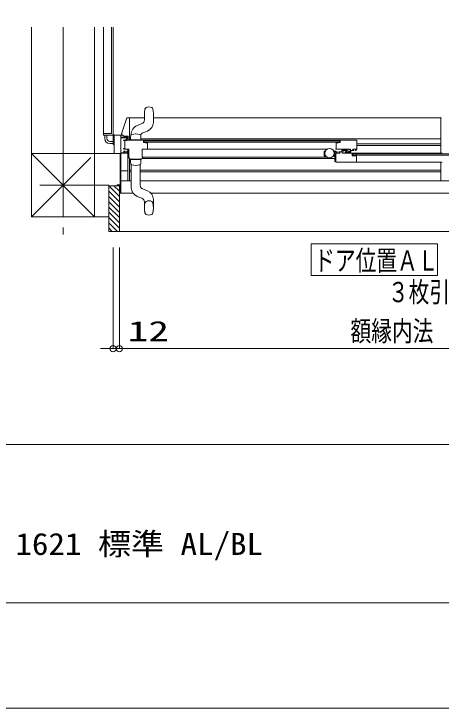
# Model space of a CAD drawing. Units: millimetres on the paper. Extents: x -305 to 305, y -152 to 152.
# Drawn here: x -164.4 to -123.8, y -148.5 to -82.7 of the extents above; entities that cross this region are included whole.
import ezdxf
from ezdxf.enums import TextEntityAlignment as Align

# ---------------------------------------------------------------- set-up
doc = ezdxf.new("R2010")
doc.units = ezdxf.units.MM
doc.linetypes.add('LONG_CHAIN', pattern=[21, 18, -1, 1, -1])
for name, color, linetype, lineweight in [('0-0_0', 7, 'Continuous', 9), ('0-1_VIEW0001', 7, 'Continuous', 9), ('0-2_1図面枠', 7, 'Continuous', 9), ('0-3_図面枠', 3, 'Continuous', 9), ('0-4_DEFPOINTS', 7, 'Continuous', 9)]:
    doc.layers.add(name, color=color, linetype=linetype, lineweight=lineweight)
doc.styles.add('ＭＳ ゴシック', font='')
doc.styles.get('ＭＳ ゴシック').set_extended_font_data('MS Gothic')

# ---------------------------------------------------------------- blocks, each defined once
blk = doc.blocks.new('_ORIGIN')
at = {"layer": '0-0_0'}
blk.add_line((0, 0), (-1, 0), dxfattribs=at)
blk.add_circle((0, 0), 0.5, dxfattribs=at)

msp = doc.modelspace()

# ---------------------------------------------------------------- linework, layer by layer
at = {"layer": '0-0_0'}
for p, q in [((-154.934, -104.825), (-154.934, -114.408)), ((-154.334, -104.825), (-154.334, -114.408)), ((-154.334, -104.825), (-154.334, -114.408)), ((-155.534, -114.408), (-156.134, -114.408)), ((-154.334, -114.408), (-154.934, -114.408)), ((-154.334, -114.408), (-149.182, -114.408)), ((-93.634, -114.408), (-153.734, -114.408)), ((-153.734, -114.408), (-153.134, -114.408))]:
    msp.add_line(p, q, dxfattribs=at)
at = {"layer": '0-1_VIEW0001'}
for p, q in [((-162.684, -83.908), (-162.684, -101.908)), ((-156.684, -83.908), (-156.684, -101.909)), ((-155.834, -83.908), (-155.834, -94.159)), ((-155.084, -83.908), (-155.084, -94.009)), ((-154.934, -83.908), (-154.934, -94.134)), ((-154.934, -83.908), (-154.934, -94.01)), ((-151.959, -92.16), (-151.959, -92.721)), ((-151.109, -92.959), (-151.109, -92.16)), ((-153.619, -92.509), (-154.14, -94.043)), ((-151.959, -92.509), (-153.619, -92.509)), ((-153.384, -92.509), (-153.384, -94.635)), ((-151.109, -92.509), (-123.813, -92.509)), ((-123.813, -92.509), (-123.813, -95.895)), ((-152.656, -93.252), (-152.399, -93.15)), ((-152.399, -93.15), (-152.196, -93.07)), ((-155.084, -94.009), (-155.834, -94.009)), ((-152.393, -94.099), (-152.394, -94.099)), ((-152.122, -93.955), (-151.662, -93.773)), ((-154.959, -94.159), (-155.834, -94.159)), ((-155.734, -94.46), (-155.734, -94.159)), ((-155.534, -94.46), (-155.534, -94.159)), ((-155.234, -94.759), (-154.934, -94.759)), ((-154.934, -94.184), (-154.934, -95.059)), ((-154.909, -94.159), (-154.049, -94.159)), ((-154.834, -94.559), (-154.909, -94.559)), ((-154.909, -94.559), (-154.909, -94.599)), ((-154.909, -94.599), (-154.834, -94.599)), ((-154.834, -94.159), (-154.184, -94.159)), ((-154.834, -94.159), (-154.834, -94.559)), ((-154.834, -94.599), (-154.834, -95.909)), ((-154.049, -94.159), (-154.785, -94.159)), ((-154.184, -94.359), (-154.184, -94.159)), ((-153.609, -94.359), (-154.184, -94.359)), ((-154.184, -95.819), (-154.184, -94.409)), ((-154.184, -94.409), (-153.609, -94.409)), ((-153.834, -94.685), (-153.924, -94.685)), ((-153.834, -95.435), (-153.834, -94.685)), ((-153.509, -94.259), (-153.784, -94.259)), ((-153.769, -94.634), (-153.603, -94.492)), ((-153.659, -94.685), (-153.759, -94.685)), ((-153.594, -94.459), (-153.594, -94.473)), ((-153.584, -94.434), (-153.584, -94.469)), ((-153.569, -94.484), (-153.549, -94.484)), ((-153.559, -94.494), (-153.569, -94.494)), ((-153.534, -94.469), (-153.534, -94.434)), ((-153.534, -94.519), (-153.534, -94.635)), ((-153.509, -94.259), (-153.509, -94.635)), ((-153.228, -94.603), (-152.34, -94.603)), ((-152.302, -94.213), (-152.304, -94.213)), ((-123.813, -94.509), (-152.287, -94.509)), ((-133.369, -94.69), (-152.064, -94.69)), ((-152.064, -94.69), (-152.064, -94.87)), ((-152.014, -94.815), (-152.014, -94.69)), ((-133.419, -94.815), (-133.419, -94.689)), ((-155.234, -94.959), (-154.934, -94.959)), ((-154.934, -95.059), (-154.834, -95.059)), ((-153.924, -95.435), (-153.834, -95.435)), ((-152.064, -94.87), (-151.864, -94.87)), ((-133.419, -94.815), (-152.014, -94.815)), ((-151.864, -94.87), (-151.817, -94.889)), ((-151.811, -94.89), (-151.739, -94.89)), ((-151.714, -94.865), (-151.714, -94.86)), ((-151.704, -94.85), (-151.703, -94.85)), ((-151.696, -94.852), (-151.681, -94.86)), ((-151.674, -94.873), (-151.674, -95.45)), ((-151.674, -95.45), (-151.634, -95.45)), ((-151.634, -95.45), (-151.634, -95.485)), ((-133.729, -94.849), (-133.73, -94.849)), ((-133.719, -94.864), (-133.719, -94.859)), ((-133.622, -94.889), (-133.694, -94.889)), ((-131.799, -94.872), (-131.799, -94.892)), ((-131.799, -94.892), (-131.799, -95.227)), ((-123.813, -94.989), (-131.799, -94.989)), ((-123.813, -95.129), (-131.799, -95.129)), ((-123.813, -95.129), (-131.799, -95.129)), ((-131.799, -95.227), (-131.799, -95.247)), ((-156.684, -101.909), (-162.685, -95.908)), ((-154.834, -95.908), (-162.685, -95.908)), ((-154.834, -95.909), (-154.254, -95.909)), ((-154.254, -95.909), (-154.254, -98.869)), ((-154.184, -95.634), (-154.184, -98.759)), ((-153.909, -95.834), (-154.184, -95.834)), ((-154.184, -95.884), (-153.534, -95.884)), ((-154.184, -99.659), (-154.184, -95.899)), ((-153.789, -95.684), (-153.909, -95.684)), ((-153.909, -95.684), (-153.909, -95.834)), ((-153.434, -95.485), (-153.894, -95.485)), ((-153.534, -95.485), (-153.534, -98.509)), ((-153.534, -95.809), (-153.534, -95.734)), ((-153.434, -96.285), (-153.434, -95.485)), ((-152.184, -95.485), (-134.583, -95.485)), ((-152.184, -95.485), (-152.184, -96.245)), ((-134.894, -96.114), (-134.894, -95.724)), ((-134.844, -95.674), (-134.781, -95.674)), ((-134.008, -95.674), (-133.869, -95.674)), ((-133.894, -96.147), (-133.894, -95.699)), ((-133.829, -95.674), (-133.869, -95.674)), ((-133.804, -95.709), (-133.804, -95.699)), ((-133.779, -95.734), (-133.674, -95.734)), ((-133.749, -95.834), (-133.749, -95.859)), ((-133.699, -95.744), (-133.669, -95.744)), ((-133.669, -95.784), (-133.699, -95.784)), ((-133.659, -95.754), (-133.659, -95.774)), ((-132.924, -95.771), (-132.924, -95.774)), ((-132.909, -95.789), (-132.894, -95.789)), ((-132.875, -95.774), (-132.423, -95.774)), ((-132.834, -95.624), (-132.814, -95.644)), ((-132.404, -95.789), (-132.384, -95.789)), ((-132.229, -95.939), (-123.813, -95.939)), ((-132.179, -96.064), (-132.179, -95.939)), ((-123.813, -96.064), (-132.179, -96.064)), ((-131.879, -96.114), (-131.879, -96.109)), ((-131.861, -96.101), (-131.846, -96.11)), ((-131.849, -95.509), (-131.849, -95.534)), ((-131.839, -95.884), (-131.839, -96.699)), ((-131.839, -95.884), (-123.688, -95.884)), ((-124.793, -95.939), (-115.189, -95.939)), ((-124.793, -96.064), (-115.189, -96.064)), ((-157.059, -96.284), (-162.684, -101.908)), ((-153.384, -98.509), (-153.384, -96.397)), ((-153.284, -96.435), (-153.282, -96.435)), ((-152.284, -96.435), (-153.284, -96.435)), ((-152.34, -96.467), (-153.228, -96.467)), ((-152.286, -96.435), (-152.284, -96.435)), ((-152.184, -96.239), (-134.643, -96.239)), ((-152.169, -96.26), (-152.149, -96.26)), ((-152.168, -96.38), (-133.799, -96.38)), ((-152.134, -96.275), (-152.134, -96.285)), ((-134.726, -96.164), (-134.844, -96.164)), ((-133.944, -96.164), (-134.062, -96.164)), ((-133.894, -96.164), (-133.944, -96.164)), ((-133.894, -96.172), (-133.894, -96.147)), ((-133.894, -96.454), (-133.894, -96.171)), ((-133.799, -96.197), (-133.894, -96.197)), ((-133.894, -96.472), (-133.894, -96.447)), ((-133.894, -96.644), (-133.894, -96.472)), ((-133.869, -96.422), (-133.799, -96.422)), ((-133.799, -96.669), (-133.869, -96.669)), ((-131.982, -96.139), (-131.904, -96.139)), ((-131.839, -96.123), (-131.839, -96.689)), ((-131.839, -96.459), (-131.839, -96.484)), ((-123.688, -96.734), (-131.839, -96.734)), ((-123.813, -96.734), (-123.813, -98.509)), ((-153.266, -96.857), (-153.265, -96.857)), ((-153.209, -99.154), (-153.209, -96.959)), ((-152.394, -96.97), (-152.393, -96.971)), ((-152.359, -98.916), (-152.359, -96.959)), ((-152.302, -96.857), (-152.304, -96.857)), ((-153.534, -97.559), (-154.184, -97.559)), ((-153.209, -97.489), (-153.384, -97.489)), ((-153.209, -97.629), (-153.384, -97.629)), ((-152.359, -97.489), (-123.813, -97.489)), ((-123.813, -97.629), (-152.359, -97.629)), ((-153.209, -98.509), (-154.184, -98.509)), ((-152.359, -98.509), (-123.813, -98.509)), ((-124.834, -98.509), (-95.001, -98.509)), ((-155.334, -98.96), (-155.334, -103.285)), ((-154.254, -98.96), (-155.334, -98.96)), ((-155.334, -98.984), (-154.334, -99.984)), ((-154.859, -98.96), (-154.334, -99.484)), ((-154.359, -98.96), (-154.334, -98.984)), ((-154.334, -98.96), (-154.334, -103.285)), ((-151.662, -99.447), (-152.122, -99.265)), ((-155.334, -99.484), (-154.334, -100.484)), ((-155.334, -99.984), (-154.334, -100.984)), ((-153.048, -99.659), (-154.334, -99.659)), ((-152.196, -100.15), (-152.656, -99.968)), ((-151.348, -99.659), (-93.172, -99.659)), ((-155.334, -100.484), (-154.334, -101.484)), ((-151.959, -100.499), (-151.959, -101.06)), ((-151.109, -100.261), (-151.109, -101.06)), ((-155.334, -100.984), (-154.334, -101.984)), ((-155.334, -101.908), (-162.684, -101.908)), ((-155.334, -101.479), (-154.334, -102.479)), ((-155.334, -101.974), (-154.334, -102.974)), ((-155.334, -102.469), (-154.519, -103.285)), ((-155.334, -102.964), (-155.014, -103.285)), ((-155.334, -103.285), (-92.034, -103.285)), ((-136.13, -107.464), (-136.13, -104.464)), ((-136.13, -104.464), (-124.13, -104.464)), ((-124.13, -107.464), (-124.13, -104.464)), ((-136.13, -107.464), (-124.13, -107.464))]:
    msp.add_line(p, q, dxfattribs=at)
at = {"layer": '0-1_VIEW0001', "linetype": 'LONG_CHAIN'}
for p, q in [((-159.684, -83.908), (-159.684, -103.587)), ((-155.334, -98.908), (-161.898, -98.908))]:
    msp.add_line(p, q, dxfattribs=at)
at = {"layer": '0-1_VIEW0001'}
for points in [[(-153.924, -94.685), (-153.931, -94.682), (-153.934, -94.675), (-153.922, -94.647), (-153.894, -94.635)], [(-131.799, -95.524), (-131.799, -94.634), (-153.894, -94.634)], [(-153.534, -94.434), (-153.556, -94.381), (-153.609, -94.359)], [(-153.609, -94.409), (-153.591, -94.417), (-153.584, -94.434)], [(-153.584, -94.469), (-153.58, -94.48), (-153.569, -94.484)], [(-153.549, -94.484), (-153.538, -94.48), (-153.534, -94.469)], [(-153.265, -94.213), (-153.271, -94.339), (-153.275, -94.439)], [(-153.272, -94.559), (-153.272, -94.559), (-153.272, -94.559), (-153.272, -94.56), (-153.272, -94.56), (-153.272, -94.56), (-153.272, -94.56)], [(-152.293, -94.439), (-152.299, -94.313), (-152.304, -94.213)], [(-152.296, -94.56), (-152.296, -94.56), (-152.296, -94.56), (-152.296, -94.559), (-152.297, -94.559), (-152.297, -94.559)], [(-133.369, -94.69), (-133.369, -94.869), (-133.569, -94.869), (-133.616, -94.888)], [(-153.894, -95.485), (-153.922, -95.473), (-153.934, -95.445), (-153.931, -95.438), (-153.924, -95.435)], [(-151.817, -94.889), (-151.814, -94.89), (-151.811, -94.89)], [(-151.739, -94.89), (-151.721, -94.882), (-151.714, -94.865)], [(-151.714, -94.86), (-151.711, -94.853), (-151.704, -94.85)], [(-151.703, -94.85), (-151.699, -94.85), (-151.696, -94.852)], [(-151.681, -94.86), (-151.676, -94.866), (-151.674, -94.873)], [(-133.738, -94.852), (-133.759, -94.864), (-133.759, -95.449), (-133.799, -95.449), (-133.799, -95.484), (-132.549, -95.484), (-132.549, -95.544), (-132.509, -95.544), (-132.509, -95.484), (-132.404, -95.484), (-132.404, -95.734), (-132.509, -95.734), (-132.509, -95.709)], [(-133.73, -94.849), (-133.734, -94.85), (-133.738, -94.852)], [(-133.719, -94.859), (-133.722, -94.852), (-133.729, -94.849)], [(-133.694, -94.889), (-133.712, -94.882), (-133.719, -94.864)], [(-133.616, -94.888), (-133.619, -94.889), (-133.622, -94.889)], [(-133.563, -94.915), (-133.56, -94.915), (-133.558, -94.914)], [(-153.534, -95.684), (-153.639, -95.684), (-153.639, -95.734), (-153.579, -95.734), (-153.579, -95.834), (-153.864, -95.834), (-153.864, -95.734), (-153.789, -95.734), (-153.789, -95.684)], [(-133.799, -95.844), (-133.77, -95.774), (-133.699, -95.744)], [(-131.814, -96.734), (-133.799, -96.734), (-133.799, -95.844)], [(-133.699, -95.784), (-133.734, -95.799), (-133.749, -95.834)], [(-133.749, -95.859), (-133.742, -95.877), (-133.724, -95.884)], [(-133.724, -95.884), (-133.424, -95.884), (-133.424, -95.784), (-133.509, -95.784), (-133.509, -95.744), (-133.239, -95.744), (-133.239, -95.584), (-132.689, -95.584)], [(-133.669, -95.744), (-133.662, -95.747), (-133.659, -95.754)], [(-133.659, -95.774), (-133.662, -95.781), (-133.669, -95.784)], [(-133.089, -95.659), (-133.089, -95.624), (-133.194, -95.624), (-133.194, -95.884), (-133.089, -95.884), (-133.089, -95.824), (-133.049, -95.824), (-133.049, -95.884), (-131.814, -95.884)], [(-133.049, -95.659), (-133.069, -95.679), (-133.089, -95.659)], [(-132.834, -95.624), (-133.049, -95.624), (-133.049, -95.659)], [(-132.917, -95.758), (-132.922, -95.763), (-132.924, -95.771)], [(-132.924, -95.774), (-132.92, -95.785), (-132.909, -95.789)], [(-132.781, -95.724), (-132.859, -95.724), (-132.917, -95.758)], [(-132.894, -95.789), (-132.888, -95.787), (-132.884, -95.782), (-132.881, -95.777), (-132.875, -95.774)], [(-132.682, -95.612), (-132.737, -95.644), (-132.814, -95.644)], [(-132.759, -95.734), (-132.765, -95.733), (-132.77, -95.729), (-132.775, -95.726), (-132.781, -95.724)], [(-132.549, -95.709), (-132.549, -95.734), (-132.759, -95.734)], [(-132.689, -95.584), (-132.675, -95.595), (-132.682, -95.612)], [(-132.509, -95.709), (-132.529, -95.689), (-132.549, -95.709)], [(-132.423, -95.774), (-132.417, -95.777), (-132.414, -95.782)], [(-132.414, -95.782), (-132.41, -95.787), (-132.404, -95.789)], [(-132.384, -95.789), (-132.366, -95.782), (-132.359, -95.764)], [(-132.359, -95.764), (-132.359, -95.624), (-132.089, -95.624), (-132.089, -95.584), (-132.174, -95.584), (-132.174, -95.484), (-131.874, -95.484)], [(-132.229, -95.939), (-132.229, -96.119), (-132.029, -96.119), (-131.982, -96.138)], [(-131.899, -95.584), (-131.939, -95.584), (-131.939, -95.624), (-131.899, -95.624)], [(-131.904, -96.139), (-131.886, -96.132), (-131.879, -96.114)], [(-131.899, -95.624), (-131.828, -95.595), (-131.799, -95.524)], [(-131.849, -95.534), (-131.864, -95.57), (-131.899, -95.584)], [(-131.879, -96.109), (-131.876, -96.102), (-131.869, -96.099)], [(-131.874, -95.484), (-131.856, -95.492), (-131.849, -95.509)], [(-131.868, -96.099), (-131.864, -96.1), (-131.861, -96.101)], [(-131.846, -96.11), (-131.841, -96.115), (-131.839, -96.123)], [(-153.284, -96.435), (-153.39, -96.391), (-153.434, -96.285)], [(-153.275, -96.631), (-153.269, -96.757), (-153.265, -96.857)], [(-153.272, -96.51), (-153.272, -96.51), (-153.272, -96.51), (-153.272, -96.51), (-153.272, -96.51), (-153.272, -96.511)], [(-152.304, -96.857), (-152.298, -96.73), (-152.293, -96.631)], [(-152.297, -96.511), (-152.297, -96.51), (-152.296, -96.51), (-152.296, -96.51), (-152.296, -96.51), (-152.296, -96.51), (-152.296, -96.51)], [(-152.134, -96.285), (-152.178, -96.391), (-152.284, -96.435)], [(-152.184, -96.245), (-152.18, -96.255), (-152.169, -96.26)], [(-152.149, -96.26), (-152.138, -96.264), (-152.134, -96.275)], [(-131.839, -96.699), (-131.799, -96.699), (-131.799, -96.734)], [(-154.254, -98.869), (-154.534, -98.869), (-154.534, -98.909), (-154.254, -98.909), (-154.254, -99.609), (-154.334, -99.609), (-154.334, -99.659)]]:
    msp.add_lwpolyline(points, dxfattribs=at)
for centre, radius, start, end in [((-151.534, -92.11), 0.625, 64.66007, 115.33993), ((-149.552, -92.16), 2.408, 168.65867, 179.99993), ((-151.716, -91.726), 0.2, 115.33991, 168.65863), ((-151.352, -91.726), 0.2, 11.34137, 64.66009), ((-153.517, -92.16), 2.408, 359.99995, 11.34121), ((-152.334, -92.721), 0.375, 291.6036, 0.00001), ((-123.788, -92.509), 0.025, 89.99996, 180.00004), ((-152.334, -94.066), 0.875, 111.60356, 183.19522), ((-151.984, -92.959), 0.875, 291.60359, 359.99999), ((-154.959, -94.134), 0.025, 270, 0), ((-154.784, -94.009), 0.15, 180, 270), ((-153.784, -93.859), 0.4, 207.26053, 270.00014), ((-153.14, -94.219), 0.125, 105.97343, 177.13917), ((-152.784, -95.466), 1.421, 74.05673, 105.94327), ((-152.427, -94.219), 0.125, 3.00099, 74.05722), ((-151.984, -94.303), 0.375, 111.60363, 156.06428), ((-155.234, -94.459), 0.5, 180, 270), ((-155.234, -94.459), 0.3, 180, 270), ((-154.909, -94.184), 0.025, 90, 180), ((-153.619, -94.473), 0.025, 310.60132, 0.0001), ((-153.569, -94.469), 0.025, 179.99996, 270.00004), ((-153.559, -94.519), 0.025, 359.99996, 90.00004), ((-152.748, -94.483), 0.529, 175.26733, 188.3171), ((-153.223, -94.554), 0.0492, 186.84839, 264.08207), ((-152.342, -94.557), 0.0461, 272.79672, 356.27151), ((-152.78, -94.484), 0.489, 351.15182, 5.2647), ((-134.394, -95.879), 0.438, 0, 180), ((-134.844, -95.724), 0.05, 89.99996, 180.00004), ((-134.844, -96.114), 0.05, 179.99996, 270.00004), ((-134.394, -95.879), 0.438, 180, 0), ((-133.869, -95.699), 0.025, 89.99996, 180.00004), ((-133.829, -95.699), 0.025, 359.99996, 90.00004), ((-133.779, -95.709), 0.025, 179.99996, 270.00004), ((-133.674, -95.749), 0.015, 359.99996, 90.00004), ((-152.788, -96.586), 0.489, 171.15134, 185.26422), ((-153.226, -96.513), 0.0461, 92.79738, 176.27217), ((-152.345, -96.516), 0.0492, 6.84904, 84.08272), ((-152.82, -96.587), 0.529, 355.26685, 8.31663), ((-133.869, -96.447), 0.025, 89.99996, 180.00004), ((-133.869, -96.644), 0.025, 179.99996, 270.00004), ((-153.14, -96.851), 0.125, 182.86187, 254.02553), ((-152.784, -95.604), 1.421, 254.05673, 285.94327), ((-152.428, -96.851), 0.125, 285.97343, 357.13917), ((-152.334, -99.154), 0.875, 180.00001, 248.39641), ((-151.984, -98.916), 0.375, 179.99999, 248.3964), ((-151.984, -100.261), 0.875, 0.00006, 68.39646), ((-152.334, -100.499), 0.375, 0.00003, 68.39643), ((-149.552, -101.06), 2.408, 168.65881, 191.34119), ((-151.716, -100.626), 0.2, 115.33991, 168.65863), ((-151.534, -101.01), 0.625, 64.66007, 115.33993), ((-151.352, -100.626), 0.2, 11.34137, 64.66009), ((-153.517, -101.06), 2.408, 348.65881, 11.34119), ((-149.552, -101.06), 2.408, 179.99997, 191.34122), ((-153.517, -101.06), 2.408, 348.65878, 0.00003), ((-151.716, -101.494), 0.2, 191.34117, 244.65989), ((-151.539, -101.11), 0.625, 244.66007, 295.33993), ((-151.529, -101.11), 0.625, 244.66007, 295.33993), ((-151.352, -101.494), 0.2, 295.34011, 348.65883)]:
    msp.add_arc(centre, radius, start, end, dxfattribs=at)
at = {"layer": '0-3_図面枠'}
msp.add_line((-291.017, -123.498), (108.983, -123.498), dxfattribs=at)
msp.add_lwpolyline([(-291.017, -138.498), (108.983, -138.498), (108.983, 138.502), (-291.017, 138.502)], close=True, dxfattribs=at)
at = {"layer": '0-4_DEFPOINTS'}
msp.add_line((118.983, -148.498), (-301.017, -148.498), dxfattribs=at)

# ---------------------------------------------------------------- block references
at = {"layer": '0-0_0', "xscale": 0.6, "yscale": 0.6}
msp.add_blockref('_ORIGIN', (-154.934, -114.408), dxfattribs=at)
at = {"layer": '0-0_0', "xscale": 0.6, "yscale": 0.6, "rotation": 180}
msp.add_blockref('_ORIGIN', (-154.334, -114.408), dxfattribs=at)
msp.add_blockref('_ORIGIN', (-154.334, -114.408), dxfattribs=at)

# ---------------------------------------------------------------- texts
at = {"layer": '0-0_0', "style": 'ＭＳ ゴシック'}
for s, width, p in [('12', 1.5, (-153.548, -114.279)), ('額縁内法\u3000１２２６', 0.75, (-132.401, -114.279))]:
    msp.add_text(s, height=1.921, dxfattribs=dict(at, width=width)).set_placement(p, align=Align.BOTTOM_LEFT)
at = {"layer": '0-1_VIEW0001', "style": 'ＭＳ ゴシック', "width": 0.75}
for s, p in [('ドア位置ＡＬ\u3000Ｗ１２５０', (-135.845, -107.583)), ('３枚引き戸', (-128.845, -110.581))]:
    msp.add_text(s, height=1.921, dxfattribs=at).set_placement(p, align=Align.BOTTOM_LEFT)
at = {"layer": '0-2_1図面枠', "style": 'ＭＳ ゴシック', "width": 1.1}
msp.add_text('ノウム 平面図 1621 標準 AL/BL', height=2.092, dxfattribs=at).set_placement((-186.165, -134.602), align=Align.BOTTOM_LEFT)

doc.saveas('drawing.dxf')
